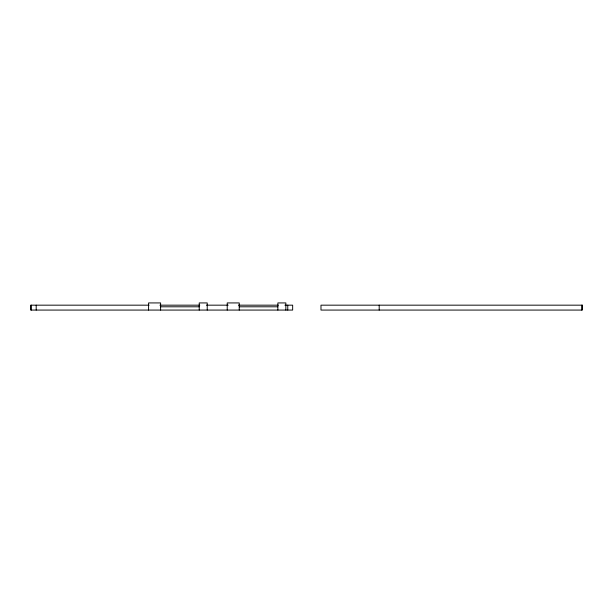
<?xml version="1.0" encoding="UTF-8"?>
<svg xmlns="http://www.w3.org/2000/svg" width="613" height="613" viewBox="0 0 613 613"><rect width="100%" height="100%" fill="white"/><g stroke="black" fill="none" stroke-linecap="round" stroke-linejoin="round"><path stroke-width="0.92" d="M149.066 305.167L30.65 305.167L30.65 310.071L292.662 310.071L292.662 305.167L284.892 305.167M159.901 305.167L199.761 305.167M206.458 305.167L228.189 305.167M238.403 305.167L278.394 305.167M160.606 306.799L199.225 306.799M239.239 306.799L277.865 306.799M581.752 305.167L581.752 310.071M379.194 305.167L379.194 310.071M287.765 305.167L287.765 310.071M285.85 310.071L285.85 302.929L277.865 302.929L277.865 310.071M239.239 310.071L239.239 302.929L227.216 302.929L227.216 310.071M207.217 310.071L207.217 302.929L199.225 302.929L199.225 310.071M160.606 310.071L160.606 302.929L148.576 302.929L148.576 310.071M36.198 305.167L36.198 310.071M31.294 305.167L31.294 310.071M582.35 305.167L320.982 305.167L320.982 310.071L582.35 310.071L582.35 305.167"/></g></svg>
